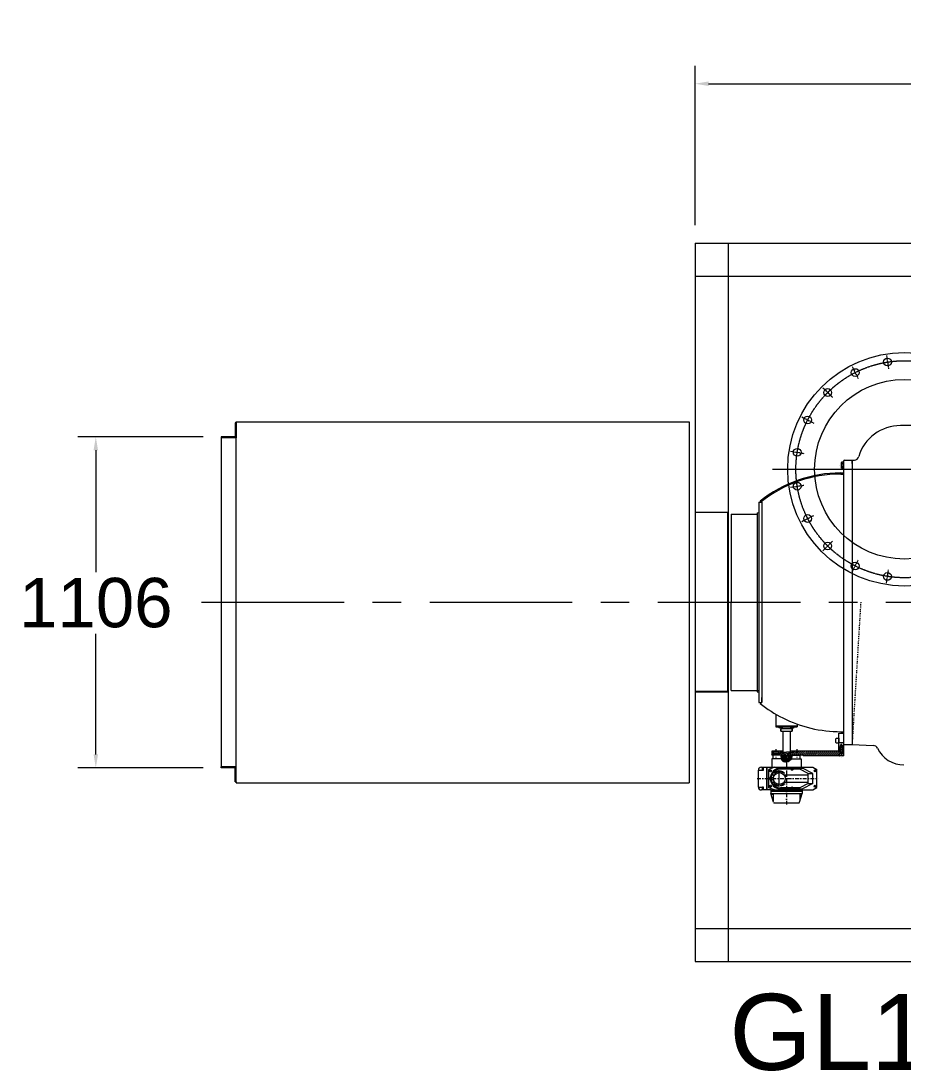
# Model space of a CAD drawing. Header units: millimetres. Extents: x 3 to 671030, y 2 to 511260.
# Drawn here: x 224091 to 298995, y 178892 to 267982 of the extents above; entities that cross this region are included whole.
import ezdxf

# ---------------------------------------------------------------- set-up
doc = ezdxf.new("R2010")
doc.units = ezdxf.units.MM
doc.header["$LTSCALE"] = 25.4
for name, pattern in [('ACAD_ISO04W100', [30, 24, -3, 0, -3]), ('CENTER', [50.8, 31.75, -6.35, 6.35, -6.35]), ('CHAIN', [0.7087, 0.4724, -0.0591, 0.1181, -0.0591]), ('DASHDOT', [25.4, 12.7, -6.35, 0, -6.35]), ('EB_DASH', [6, 3, -3])]:
    doc.linetypes.add(name, pattern=pattern)
doc.layers.get('Defpoints').update_dxf_attribs({"lineweight": 5})
for name, color, linetype, lineweight in [('CAXA1', 5, 'CENTER', 5), ('CAXA虚线层', 96, 'EB_DASH', 5), ('EB0_1', 7, 'Continuous', 5), ('白色粗实线', 7, 'Continuous', 5), ('细实线层', 7, 'Continuous', 5)]:
    doc.layers.add(name, color=color, linetype=linetype, lineweight=lineweight)
doc.styles.add('Roman', font='arial.ttf')
doc.styles.get("Standard").update_dxf_attribs({"font": 'arial.ttf'})
doc.dimstyles.new('ISO-25', dxfattribs={"dimscale": 30, "dimtxt": 38.1, "dimasz": 38.1, "dimexe": 50.8, "dimexo": 50.8, "dimgap": 15.875, "dimtad": 1, "dimtih": 1, "dimtoh": 1, "dimdec": 1, "dimlfac": 0.03937, "dimdsep": 46, "dimtxsty": 'Standard', "dimcen": 63.5, "dimclrd": 7, "dimclre": 7, "dimclrt": 7, "dimadec": 0, "dimazin": 0, "dimtfac": 1, "dimtdec": 1, "dimtmove": 0, "dimatfit": 3, "dimfxl": 25.4, "dimlwd": 5, "dimlwe": 5, "dimarcsym": 0})

# ---------------------------------------------------------------- blocks, each defined once
blk = doc.blocks.new('*D29')
at = {"color": 7, "linetype": 'Continuous', "lineweight": 5, "transparency": 16777216}
for p, q in [((239545, 232705), (228913, 232705)), ((230437, 231562), (230437, 221224)), ((230437, 205756), (230437, 215992)), ((239545, 204613), (228913, 204613))]:
    blk.add_line(p, q, dxfattribs=at)
at = {"color": 7, "transparency": 16777216}
for points in [[(230247, 231562), (230628, 231562), (230437, 232705)], [(230247, 205756), (230628, 205756), (230437, 204613)]]:
    blk.add_solid(points, dxfattribs=at)
at = {"layer": 'Defpoints', "color": 0, "transparency": 16777216}
for p in [(241069, 232705), (230437, 204613), (241069, 204613)]:
    blk.add_point(p, dxfattribs=at)
at = {"color": 7, "lineweight": 5, "transparency": 16777216, "insert": (230437, 218608), "char_height": 4191, "attachment_point": 5, "style": 'Roman'}
blk.add_mtext('1106', dxfattribs=at)
blk = doc.blocks.new('*D46')
at = {"color": 7, "linetype": 'Continuous', "lineweight": 5, "transparency": 16777216}
for p, q in [((281278, 250663), (281278, 264184)), ((403198, 250663), (403198, 264184)), ((282421, 262660), (402055, 262660))]:
    blk.add_line(p, q, dxfattribs=at)
at = {"color": 7, "transparency": 16777216}
for points in [[(282421, 262851), (282421, 262470), (281278, 262660)], [(402055, 262851), (402055, 262470), (403198, 262660)]]:
    blk.add_solid(points, dxfattribs=at)
at = {"layer": 'Defpoints', "color": 0, "transparency": 16777216}
for p in [(403198, 262660), (281278, 249139), (403198, 249139)]:
    blk.add_point(p, dxfattribs=at)
at = {"color": 7, "lineweight": 5, "transparency": 16777216, "insert": (342238, 265232), "char_height": 4191, "attachment_point": 5, "style": 'Roman'}
blk.add_mtext('D', dxfattribs=at)

msp = doc.modelspace()

# ---------------------------------------------------------------- hatches: boundary and pattern name
at = {"lineweight": 5}
h = msp.add_hatch(dxfattribs=at)
h.set_pattern_fill('ANSI31', scale=38.1, angle=90, style=0)
h.set_pattern_definition([(45, (1291205.04, -3219.37), (85.53694, -85.53694), [])])
h.paths.add_polyline_path([(293851.32, 205832.04), (293864.02, 205832.04), (293864.02, 205628.84), (293851.32, 205628.84)], flags=16)
h.paths.add_polyline_path([(293483.02, 205832.04), (293495.72, 205832.04), (293495.72, 205628.84), (293483.02, 205628.84)], flags=16)
h.paths.add_polyline_path([(288250.62, 205832.04), (288314.12, 205832.04), (288314.12, 206035.24), (288669.72, 206035.24), (288669.72, 205679.64), (288250.62, 205679.64)])
h.paths.add_polyline_path([(289914.32, 206035.24), (293559.22, 206035.24), (293559.22, 205832.04), (293483.02, 205832.04), (293483.02, 205628.84), (290447.72, 205628.84), (290447.72, 205679.64), (289914.32, 205679.64)])
h.paths.add_polyline_path([(289380.92, 206035.24), (289914.32, 206035.24), (289914.32, 205679.64), (289380.92, 205679.64)])
h.paths.add_polyline_path([(293787.82, 206035.24), (293876.72, 206035.24), (293876.72, 205628.84), (293864.02, 205628.84), (293864.02, 205832.04), (293787.82, 205832.04)])
h.paths.add_polyline_path([(287780.72, 205679.64), (287780.72, 206035.24), (287958.52, 206035.24), (287958.52, 205832.04), (288022.02, 205832.04), (288022.02, 205679.64)])
at = {"lineweight": 5, "ltscale": 2}
h = msp.add_hatch(dxfattribs=at)
h.set_pattern_fill('ANSI31', scale=25.4, angle=90, style=0)
h.set_pattern_definition([(135, (-4410106.21, 1945943.74), (-57.0246264, -57.0246264), [])])
edge = h.paths.add_edge_path()
edge.add_line((289203.13, 205679.64), (289472.72, 205679.64))
edge.add_spline(control_points=[(289472.73, 205679.63), (289522.62, 205582.33), (289354.39, 205166.81), (289108.36, 205097.99), (289025.32, 205095.9)], knot_values=[3.63089572, 3.63089572, 3.63089572, 3.63089572, 20.67694733, 29.39845866, 29.39845866, 29.39845866, 29.39845866], degree=3, periodic=0)
edge.add_line((289025.32, 205095.9), (289025.32, 205197.03))
edge.add_line((289025.32, 205197.03), (289203.13, 205197.03))
edge.add_line((289203.13, 205197.03), (289203.13, 205679.64))
edge = h.paths.add_edge_path()
edge.add_line((288847.53, 205374.84), (288847.53, 205197.03))
edge.add_line((288847.53, 205197.03), (289025.32, 205197.03))
edge.add_line((289025.32, 205197.03), (289025.32, 205095.9))
edge.add_spline(control_points=[(289025.32, 205095.9), (288959.64, 205094.24), (288820.71, 205118.85), (288624.3, 205190.48), (288569.69, 205542.36), (288554.08, 205679.63)], knot_values=[29.39845866, 29.39845866, 29.39845866, 29.39845866, 36.29649367, 44.02063396, 53.74173485, 53.74173485, 53.74173485, 53.74173485], degree=3, periodic=0)
edge.add_line((288554.08, 205679.64), (288833.61, 205679.64))
edge.add_line((288833.61, 205679.64), (288847.52, 205679.64))
edge.add_line((288847.52, 205679.64), (288847.52, 205374.84))
edge.add_line((288847.52, 205374.84), (288847.53, 205374.84))

# ---------------------------------------------------------------- linework, layer by layer
at = {"color": 7, "lineweight": 5}
for p, q in [((281278.32, 249139.04), (281278.32, 188179.04)), ((281278.32, 249139.04), (403198.32, 249139.04)), ((284072.32, 249139.04), (284072.32, 188179.04)), ((281278.32, 246345.04), (403198.32, 246345.04)), ((242262.65, 233899.04), (242262.65, 232705.24)), ((242338.85, 233899.04), (242262.65, 233899.04)), ((242338.85, 233975.24), (280692.85, 233975.24)), ((242338.85, 233899.04), (242338.85, 233975.24)), ((242338.85, 203342.84), (242338.85, 233975.24)), ((242338.85, 233899.04), (242338.85, 232629.04)), ((280687.77, 233975.24), (280763.97, 233975.24)), ((280769.01, 233975.24), (280768.92, 226279.52)), ((242262.65, 232705.24), (241068.85, 232705.24)), ((241068.85, 232705.24), (241068.85, 232629.04)), ((242338.85, 232629.04), (241068.85, 232629.04)), ((241068.85, 232629.04), (241068.85, 204689.04)), ((293559.21, 230292.24), (293559.22, 230292.24)), ((293705.71, 230544.34), (293686.21, 230510.56)), ((293686.21, 230073.92), (293686.21, 230510.56)), ((293705.71, 230040.15), (293686.21, 230073.92)), ((293876.71, 230544.34), (293705.71, 230544.34)), ((293876.71, 230418.29), (293705.71, 230418.29)), ((293876.71, 230166.19), (293705.71, 230166.19)), ((293876.71, 230040.15), (293705.71, 230040.15)), ((293876.71, 230647.84), (293876.72, 206797.24)), ((293876.71, 230040.15), (293876.71, 230544.34)), ((293876.71, 230292.24), (293876.71, 230292.24)), ((293876.71, 230292.24), (293876.71, 230292.24)), ((293876.71, 230292.24), (293876.71, 230292.24)), ((293876.71, 230292.24), (293876.71, 230292.24)), ((293876.71, 230292.24), (293876.71, 230292.24)), ((293876.71, 230292.24), (293876.71, 230292.24)), ((293952.91, 230724.04), (294587.91, 230724.04)), ((294587.91, 230724.04), (294587.86, 206594.04)), ((294587.91, 230724.04), (294782.04, 230732.52)), ((294587.91, 230444.64), (294587.91, 230724.04)), ((293631.81, 229634.93), (293876.72, 229634.93)), ((293631.81, 229533.33), (293876.72, 229533.33)), ((293876.72, 229533.33), (293876.72, 229634.93)), ((293876.72, 229533.33), (293876.72, 229634.93)), ((286857.4, 227168.04), (286794.03, 227247.45)), ((286688.52, 227168.04), (286688.52, 210150.04)), ((286688.52, 227168.04), (286942.52, 227168.04)), ((286942.52, 227168.04), (286942.52, 210150.04)), ((280768.92, 226279.52), (280769.05, 203342.84)), ((284056.58, 226278.86), (281262.45, 226279.52)), ((284056.58, 211039.04), (284056.58, 226279.04)), ((284326.32, 226152.04), (284326.32, 218659.04)), ((284326.32, 226152.04), (286536.12, 226152.04)), ((286536.12, 226253.64), (286688.52, 226273.71)), ((286536.12, 226253.64), (286536.12, 211064.44)), ((284326.32, 211166.04), (284326.32, 218659.04)), ((284326.32, 211166.04), (286688.52, 211166.04)), ((281262.53, 211115.59), (284056.58, 211115.59)), ((284056.58, 211039.04), (281262.53, 211039.7)), ((286536.12, 211064.44), (286688.52, 211044.38)), ((286942.52, 210353.24), (286942.52, 210581.84)), ((286942.52, 210353.24), (286942.52, 210581.84)), ((286942.52, 210150.04), (286942.52, 210581.84)), ((286688.52, 210150.04), (286942.52, 210150.04)), ((286857.4, 210150.04), (286794.02, 210070.63)), ((288110.92, 209171.23), (288110.92, 208130.74)), ((288383.96, 208029.14), (288707.81, 208029.14)), ((288542.71, 207952.94), (288383.96, 208029.14)), ((288542.71, 207952.94), (288542.71, 207724.34)), ((288542.71, 207952.94), (289507.92, 207952.94)), ((288542.71, 207724.34), (289507.92, 207724.34)), ((288707.53, 208079.94), (288707.53, 208029.14)), ((288707.82, 207724.34), (288707.82, 205933.64)), ((289342.82, 208079.94), (289342.82, 208029.14)), ((289342.82, 208029.14), (289666.67, 208029.14)), ((289342.82, 207724.34), (289342.82, 205933.64)), ((289507.92, 207952.94), (289666.67, 208029.14)), ((289507.92, 207952.94), (289507.92, 207724.34)), ((289939.72, 208322.17), (289939.72, 208130.74)), ((293631.81, 207683.15), (293876.72, 207683.15)), ((293876.72, 207784.75), (293876.72, 207683.15)), ((293216.32, 206761.68), (293216.32, 207086.8)), ((293256.96, 207127.44), (293470.32, 207127.44)), ((293470.32, 206721.04), (293256.96, 206721.04)), ((293470.32, 206035.24), (293470.32, 207559.24)), ((293470.32, 207559.24), (293876.72, 207559.24)), ((293470.32, 207127.44), (293470.32, 206721.04)), ((293470.32, 206771.84), (293876.72, 206771.84)), ((293876.71, 206670.24), (293876.71, 206797.24)), ((293876.72, 206797.24), (293876.72, 206035.24)), ((288707.82, 206035.24), (287780.72, 206035.24)), ((287780.72, 206035.24), (287780.72, 205679.64)), ((287958.52, 205832.04), (287958.52, 206035.24)), ((288314.12, 205832.04), (287958.52, 205832.04)), ((287971.22, 205832.04), (287971.22, 206002.73)), ((288003.73, 206035.24), (288268.91, 206035.24)), ((288022.02, 205679.64), (288022.02, 205832.04)), ((288034.72, 205832.04), (288034.72, 205679.64)), ((288237.92, 205679.64), (288237.92, 205832.04)), ((288250.62, 205679.64), (288250.62, 205832.04)), ((288301.42, 206002.73), (288301.42, 205832.04)), ((288314.12, 206035.24), (288314.12, 205832.04)), ((288669.72, 205679.64), (288669.72, 206035.24)), ((288707.82, 205933.64), (289025.32, 205933.64)), ((288784.03, 205806.64), (288784.03, 205895.54)), ((288784.03, 205806.64), (289025.32, 205806.64)), ((289342.84, 205933.64), (289025.34, 205933.64)), ((289266.63, 205806.64), (289025.34, 205806.64)), ((289266.63, 205806.64), (289266.63, 205895.54)), ((293571.92, 206035.24), (289342.82, 206035.24)), ((289380.92, 205679.64), (289380.92, 206035.24)), ((293495.72, 205832.04), (293851.32, 205832.04)), ((293495.72, 205832.04), (293495.72, 205628.84)), ((293508.42, 205661.35), (293508.42, 205832.04)), ((293559.22, 206035.24), (293559.22, 205832.04)), ((293775.12, 206416.24), (293571.92, 206416.24)), ((293592.24, 206340.04), (293571.92, 206319.72)), ((293571.92, 206319.72), (293571.92, 205832.04)), ((293775.12, 206319.72), (293571.92, 206319.72)), ((293571.92, 206319.72), (293571.92, 206319.72)), ((293592.24, 206543.24), (293673.52, 206590.17)), ((293754.8, 206543.24), (293592.24, 206543.24)), ((293592.24, 206543.24), (293592.24, 206340.04)), ((293754.8, 206340.04), (293592.24, 206340.04)), ((293754.8, 206543.24), (293673.52, 206590.17)), ((293754.8, 206543.24), (293754.8, 206340.04)), ((293754.8, 206340.04), (293775.12, 206319.72)), ((293775.12, 205832.04), (293775.12, 206319.72)), ((293876.72, 206035.24), (293775.12, 206035.24)), ((293787.82, 206035.24), (293787.82, 205832.04)), ((293838.62, 205832.04), (293838.62, 205661.35)), ((293851.32, 205832.04), (293851.32, 205628.84)), ((293876.72, 206035.24), (293876.72, 205628.84)), ((293952.91, 206594.04), (294587.91, 206594.04)), ((294587.91, 206594.04), (296390.35, 206515.35)), ((287774.37, 205374.84), (287774.37, 204671.26)), ((288607.75, 205374.84), (287774.37, 205374.84)), ((288847.53, 205679.64), (287780.72, 205679.64)), ((288833.61, 205679.64), (287882.32, 205679.64)), ((287882.32, 205679.64), (287882.32, 205374.84)), ((288847.07, 205324.04), (288847.53, 205324.04)), ((288847.07, 205273.24), (288847.53, 205273.24)), ((288847.53, 205298.64), (288847.53, 205768.54)), ((288847.53, 205197.03), (288847.53, 205679.64)), ((288847.53, 205298.64), (288872.93, 205273.24)), ((288847.53, 205197.03), (289203.13, 205197.03)), ((289177.73, 205273.24), (288872.93, 205273.24)), ((289203.13, 205298.64), (289177.73, 205273.24)), ((289203.13, 205298.64), (289203.13, 205768.54)), ((290447.72, 205679.64), (289203.13, 205679.64)), ((289203.13, 205679.64), (290168.32, 205679.64)), ((289203.13, 205197.03), (289203.13, 205679.64)), ((289411.27, 205374.84), (290276.27, 205374.84)), ((290168.32, 205679.64), (290168.32, 205374.84)), ((290276.27, 205374.84), (290276.27, 204671.26)), ((290447.72, 205679.64), (290447.72, 205628.84)), ((293876.72, 205628.84), (290447.72, 205628.84)), ((293806.11, 205628.84), (293540.93, 205628.84)), ((242338.85, 204689.04), (241068.85, 204689.04)), ((241068.85, 204612.84), (241068.85, 204689.04)), ((242262.65, 204612.84), (241068.85, 204612.84)), ((242262.65, 203419.04), (242262.65, 204612.84)), ((242338.85, 203419.04), (242338.85, 204689.04)), ((286646.61, 204424.88), (287065.71, 204424.88)), ((286646.61, 202987.24), (286646.61, 204424.88)), ((286892.99, 204671.26), (288255.7, 204671.26)), ((287065.71, 204649.67), (286989.51, 204649.67)), ((286989.51, 204446.47), (286989.51, 204649.67)), ((287065.71, 204446.47), (286989.51, 204446.47)), ((287065.71, 204424.88), (287065.71, 204671.26)), ((287357.81, 202740.86), (287357.81, 204671.26)), ((287383.21, 202740.86), (287383.21, 204671.26)), ((288005.51, 204671.26), (287535.61, 204480.76)), ((287535.61, 202931.36), (287535.61, 204480.76)), ((287619.43, 204376.62), (287657.53, 204376.62)), ((287619.43, 204351.22), (287619.43, 204376.62)), ((287657.53, 204351.22), (287619.43, 204351.22)), ((287657.53, 204376.62), (287657.53, 204414.72)), ((287682.93, 204414.72), (287657.53, 204414.72)), ((287657.53, 204313.12), (287657.53, 204351.22)), ((287682.93, 204313.12), (287657.53, 204313.12)), ((287682.93, 204414.72), (287682.93, 204376.62)), ((287682.93, 204376.62), (287721.03, 204376.62)), ((287682.93, 204351.22), (287682.93, 204313.12)), ((287721.03, 204351.22), (287682.93, 204351.22)), ((287721.03, 204376.62), (287721.03, 204351.22)), ((288029.04, 204243.08), (287986.86, 204133.43)), ((288094.99, 204152.9), (287986.86, 204133.43)), ((288045.74, 204220.11), (288029.04, 204243.08)), ((288078.01, 204175.73), (288094.99, 204152.9)), ((288255.7, 204671.26), (291251.63, 204671.26)), ((288372.41, 204339.9), (288372.41, 204284.85)), ((288419.53, 203033), (288419.53, 204414.39)), ((288528.75, 204584.9), (289374.1, 204584.9)), ((289385.6, 204504.92), (288528.75, 204504.89)), ((288545.63, 204329.01), (288545.63, 204272.91)), ((288853.04, 204170.86), (288817.16, 204129.27)), ((289448.23, 204574.74), (289486.33, 204574.74)), ((289448.23, 204549.34), (289448.23, 204574.74)), ((289486.33, 204549.34), (289448.23, 204549.34)), ((289486.33, 204574.74), (289486.33, 204612.84)), ((289511.73, 204612.84), (289486.33, 204612.84)), ((289486.33, 204511.24), (289486.33, 204549.34)), ((289511.73, 204511.24), (289486.33, 204511.24)), ((289511.73, 204612.84), (289511.73, 204574.74)), ((289511.73, 204574.74), (289549.83, 204574.74)), ((289511.73, 204549.34), (289511.73, 204511.24)), ((289549.83, 204549.34), (289511.73, 204549.34)), ((289549.83, 204574.74), (289549.83, 204549.34)), ((290151.81, 204504.95), (289612.46, 204504.93)), ((289623.95, 204584.9), (290380.41, 204584.9)), ((290875.71, 204125.16), (290151.81, 204504.95)), ((291256.71, 204125.16), (290380.41, 204584.9)), ((290875.71, 203286.96), (290875.71, 204125.16)), ((290875.71, 204125.16), (291256.71, 204125.16)), ((291251.63, 204671.26), (291599.61, 204468.06)), ((291256.71, 203286.96), (291256.71, 204125.16)), ((291414.19, 204376.62), (291452.29, 204376.62)), ((291414.19, 204351.22), (291414.19, 204376.62)), ((291452.29, 204351.22), (291414.19, 204351.22)), ((291452.29, 204376.62), (291452.29, 204414.72)), ((291477.69, 204414.72), (291452.29, 204414.72)), ((291452.29, 204313.12), (291452.29, 204351.22)), ((291477.69, 204313.12), (291452.29, 204313.12)), ((291477.69, 204414.72), (291477.69, 204376.62)), ((291477.69, 204376.62), (291515.79, 204376.62)), ((291477.69, 204351.22), (291477.69, 204313.12)), ((291515.79, 204351.22), (291477.69, 204351.22)), ((291515.79, 204376.62), (291515.79, 204351.22)), ((291599.61, 202944.06), (291599.61, 204468.06)), ((242338.85, 203419.04), (242262.65, 203419.04)), ((242338.85, 203419.04), (242338.85, 203342.84)), ((242338.85, 203342.84), (280692.85, 203342.84)), ((280692.85, 203342.84), (280769.05, 203342.84)), ((287605.29, 203718.76), (287643.39, 203718.76)), ((287605.29, 203693.36), (287605.29, 203718.76)), ((287643.39, 203693.36), (287605.29, 203693.36)), ((287643.39, 203718.76), (287643.39, 203756.86)), ((287668.79, 203756.86), (287643.39, 203756.86)), ((287643.39, 203655.26), (287643.39, 203693.36)), ((287668.79, 203655.26), (287643.39, 203655.26)), ((287653.91, 203789.85), (287926.21, 203789.85)), ((287653.91, 203622.27), (287926.21, 203622.27)), ((287668.79, 203756.86), (287668.79, 203718.76)), ((287668.79, 203718.76), (287706.89, 203718.76)), ((287668.79, 203693.36), (287668.79, 203655.26)), ((287706.89, 203693.36), (287668.79, 203693.36)), ((287706.89, 203718.76), (287706.89, 203693.36)), ((287790.35, 204010.86), (288022.69, 204010.86)), ((287790.35, 203401.26), (288022.69, 203401.26)), ((288029.04, 203169.05), (287986.86, 203278.7)), ((288094.99, 203259.22), (287986.86, 203278.7)), ((288045.74, 203192.01), (288029.04, 203169.05)), ((288078.01, 203236.4), (288094.99, 203259.22)), ((288372.41, 203072.23), (288372.41, 203127.27)), ((288545.63, 203083.11), (288545.63, 203139.21)), ((288816.36, 204010.86), (290875.71, 204010.86)), ((288816.36, 203401.26), (290875.71, 203401.26)), ((288853.04, 203241.27), (288817.16, 203282.85)), ((290875.71, 203286.96), (290151.81, 202907.18)), ((291256.71, 203286.96), (290380.41, 202827.22)), ((290875.71, 203286.96), (291256.71, 203286.96)), ((286646.61, 202987.24), (287065.71, 202987.24)), ((287688.01, 202740.86), (286892.99, 202740.86)), ((287065.71, 202965.65), (286989.51, 202965.65)), ((286989.51, 202762.45), (286989.51, 202965.65)), ((287065.71, 202762.45), (286989.51, 202762.45)), ((287065.71, 202740.86), (287065.71, 202987.24)), ((288005.51, 202740.86), (287535.61, 202931.36)), ((287619.43, 203060.9), (287657.53, 203060.9)), ((287619.43, 203035.5), (287619.43, 203060.9)), ((287657.53, 203035.5), (287619.43, 203035.5)), ((287657.53, 203060.9), (287657.53, 203099)), ((287682.93, 203099), (287657.53, 203099)), ((287657.53, 202997.4), (287657.53, 203035.5)), ((287682.93, 202997.4), (287657.53, 202997.4)), ((287682.93, 203099), (287682.93, 203060.9)), ((287682.93, 203060.9), (287721.03, 203060.9)), ((287682.93, 203035.5), (287682.93, 202997.4)), ((287721.03, 203035.5), (287682.93, 203035.5)), ((287688.01, 202740.86), (287688.01, 202446.22)), ((287688.01, 202740.86), (290362.63, 202740.86)), ((287688.01, 202649.42), (290362.63, 202649.42)), ((287688.01, 202624.02), (290362.63, 202624.02)), ((287688.01, 202446.22), (290362.63, 202446.22)), ((287923.29, 201706.76), (287688.01, 202446.22)), ((287721.03, 203060.9), (287721.03, 203035.5)), ((287726.5, 202446.22), (287726.5, 202370.02)), ((287726.5, 202370.02), (287876.01, 202370.02)), ((287876.01, 202446.22), (287876.01, 202370.02)), ((287891.21, 202446.22), (287891.21, 201807.59)), ((289385.6, 202907.2), (288528.75, 202907.23)), ((288528.75, 202827.22), (289374.1, 202827.22)), ((289448.23, 202862.78), (289486.33, 202862.78)), ((289448.23, 202837.38), (289448.23, 202862.78)), ((289486.33, 202837.38), (289448.23, 202837.38)), ((289486.33, 202862.78), (289486.33, 202900.88)), ((289511.73, 202900.88), (289486.33, 202900.88)), ((289486.33, 202799.28), (289486.33, 202837.38)), ((289511.73, 202799.28), (289486.33, 202799.28)), ((289511.73, 202900.88), (289511.73, 202862.78)), ((289511.73, 202862.78), (289549.83, 202862.78)), ((289511.73, 202837.38), (289511.73, 202799.28)), ((289549.83, 202837.38), (289511.73, 202837.38)), ((289549.83, 202862.78), (289549.83, 202837.38)), ((290151.81, 202907.18), (289612.46, 202907.2)), ((289623.95, 202827.22), (290380.41, 202827.22)), ((290127.34, 201706.76), (290362.63, 202446.22)), ((290159.43, 202446.22), (290159.43, 201807.59)), ((290174.62, 202446.22), (290174.62, 202370.02)), ((290324.14, 202370.02), (290174.62, 202370.02)), ((290324.14, 202446.22), (290324.14, 202370.02)), ((290362.63, 202740.86), (291251.63, 202740.86)), ((290362.63, 202740.86), (290362.63, 202446.22)), ((291251.63, 202740.86), (291599.61, 202944.06)), ((291414.19, 203035.5), (291414.19, 203060.9)), ((291414.19, 203060.9), (291452.29, 203060.9)), ((291414.19, 203048.2), (291414.19, 203035.5)), ((291452.29, 203035.5), (291414.19, 203035.5)), ((291452.29, 203060.9), (291452.29, 203099)), ((291452.29, 203099), (291477.69, 203099)), ((291452.29, 202997.4), (291452.29, 203035.5)), ((291477.69, 202997.4), (291452.29, 202997.4)), ((291464.99, 202997.4), (291477.69, 202997.4)), ((291477.69, 203099), (291477.69, 203060.9)), ((291477.69, 203060.9), (291515.79, 203060.9)), ((291477.69, 203035.5), (291477.69, 202997.4)), ((291515.79, 203035.5), (291477.69, 203035.5)), ((291515.79, 203060.9), (291515.79, 203035.5)), ((288020.11, 201635.96), (290030.53, 201635.96)), ((281278.32, 190973.04), (403198.32, 190973.04)), ((281278.32, 188179.04), (403198.32, 188179.04))]:
    msp.add_line(p, q, dxfattribs=at)
at = {"color": 7, "linetype": 'CHAIN', "lineweight": 5, "ltscale": 15}
for p, q in [((297502.39, 239612.69), (297682.7, 238474.28)), ((294591.16, 238666.77), (295114.43, 237639.8)), ((292114.72, 236867.53), (292929.73, 236052.52)), ((290315.48, 234391.1), (291342.46, 233867.82)), ((289369.57, 231479.87), (290507.98, 231299.56)), ((289369.57, 228418.82), (290507.98, 228599.13)), ((290315.48, 225507.59), (291342.46, 226030.86)), ((292114.72, 223031.15), (292929.73, 223846.16)), ((294591.16, 221231.91), (295114.43, 222258.89)), ((297502.39, 220286), (297682.7, 221424.41))]:
    msp.add_line(p, q, dxfattribs=at)
at = {"color": 7, "linetype": 'ACAD_ISO04W100', "lineweight": 5, "ltscale": 0.3}
for p, q in [((288542.71, 207724.34), (288542.71, 207952.94)), ((289507.92, 207724.34), (289507.92, 207952.94))]:
    msp.add_line(p, q, dxfattribs=at)
at = {"color": 7, "linetype": 'DASHDOT', "lineweight": 5}
for p, q in [((288136.32, 206195.38), (288136.32, 205500.11)), ((289914.32, 206195.38), (289914.32, 205500.11)), ((293673.52, 206659.39), (293673.52, 205489.24)), ((289025.32, 205679.64), (289025.32, 203560.01)), ((289025.32, 205679.64), (289025.32, 201509.47)), ((286541, 203706.06), (291708.25, 203706.06))]:
    msp.add_line(p, q, dxfattribs=at)
at = {"color": 7, "lineweight": 5}
for centre, radius in [((299032.91, 229949.34), 9906), ((297592.54, 239043.48), 330.2), ((294852.8, 238153.29), 330.2), ((299032.91, 229949.34), 7620), ((292522.23, 236460.03), 330.2), ((290828.97, 234129.46), 330.2), ((289938.77, 231389.71), 330.2), ((289938.77, 228508.97), 330.2), ((290828.97, 225769.22), 330.2), ((292522.23, 223438.66), 330.2), ((294852.8, 221745.4), 330.2), ((297592.54, 220855.2), 330.2), ((287670.23, 204363.92), 83.82), ((288419.53, 203706.06), 500.38), ((288459.02, 204306.67), 44.57), ((289499.03, 204562.04), 83.82), ((291464.99, 204363.92), 83.82), ((287656.09, 203706.06), 83.82), ((287670.23, 203048.2), 83.82), ((291464.99, 203048.2), 83.82), ((289499.03, 202850.08), 83.82)]:
    msp.add_circle(centre, radius, dxfattribs=at)
at = {"color": 7, "linetype": 'CHAIN', "lineweight": 5, "ltscale": 15}
msp.add_circle((299032.91, 229949.34), 9207.5, dxfattribs=at)
at = {"color": 7, "lineweight": 5}
for centre, radius, start, end in [((293797.81, 230481.31), 111.6, 154.3841773, 214.3842367), ((294103.35, 230292.24), 417.14, 162.4120464, 197.5879536), ((293797.81, 230103.17), 111.6, 145.6157633, 205.6158227), ((293952.91, 230647.84), 76.2, 90, 180), ((293631.81, 218649.43), 10985.5, 89.9999851, 128.4943226), ((293631.81, 218649.43), 10883.9, 89.9999968, 128.4934036), ((293631.8, 218668.65), 10985.5, 231.5056774, 243.3700496), ((293631.8, 218668.65), 10985.5, 243.3700496, 270.0000149), ((293256.96, 207086.8), 40.64, 90, 180), ((293256.96, 206761.68), 40.64, 180, 270), ((288003.73, 206002.73), 32.51, 90, 180), ((288268.91, 206002.73), 32.51, 0, 90), ((288745.93, 205895.54), 38.1, 359.9999157, 89.9999157), ((288809.43, 205768.54), 38.1, 0, 89.9999157), ((289241.23, 205768.54), 38.1, 90.0000843, 180), ((289304.73, 205895.54), 38.1, 90.0000843, 180.0000843), ((293952.91, 206670.24), 76.2, 180, 270), ((296372.62, 206109.33), 406.4, 25.6558148, 87.5), ((298994.66, 207368.74), 2502.41, 205.6558148, 270.0000334), ((293540.93, 205661.35), 32.51, 180, 270), ((293806.11, 205661.35), 32.51, 270, 0), ((286892.99, 204424.88), 246.38, 90, 180), ((288528.75, 203706.06), 878.84, 90, 174.5289181), ((288528.75, 203706.06), 798.83, 90, 173.9790073), ((288419.53, 203706.06), 635.58, 94.2516096, 126.0227023), ((288419.53, 203706.06), 580.71, 94.6542465, 126.0227023), ((288419.53, 203706.06), 635.58, 46.9945862, 78.5564195), ((288419.53, 203706.06), 580.71, 46.7849464, 77.4581571), ((289499.03, 204562.04), 127, 169.6302402, 10.3697598), ((288528.75, 203706.06), 878.84, 185.4710819, 270), ((288528.75, 203706.06), 798.83, 186.0209927, 270), ((288419.53, 203706.06), 635.58, 233.9772977, 265.7483904), ((288419.53, 203706.06), 580.71, 233.9772977, 265.3457535), ((288419.53, 203706.06), 580.71, 282.5418429, 313.2150536), ((288419.53, 203706.06), 635.58, 281.4435805, 313.0054138), ((286892.99, 202987.24), 246.38, 180, 270), ((289499.03, 202850.08), 127, 349.6302402, 190.3697598), ((288020.11, 201737.56), 101.6, 197.6501242, 270), ((290030.53, 201737.56), 101.6, 270, 342.3498758)]:
    msp.add_arc(centre, radius, start, end, dxfattribs=at)
msp.add_open_spline([(289472.73, 205679.63), (289522.62, 205582.33), (289309.36, 205055.58), (288891.07, 205093.18), (288624.3, 205190.48), (288569.69, 205542.36), (288554.08, 205679.63)], degree=3, knots=[3.63089572, 3.63089572, 3.63089572, 3.63089572, 20.67694733, 36.29649367, 44.02063396, 53.74173485, 53.74173485, 53.74173485, 53.74173485], dxfattribs=at)
at = {"layer": 'CAXA1', "linetype": 'CENTER', "lineweight": 5, "ltscale": 15}
for p, q in [((287833.26, 229949.34), (310232.57, 229949.34)), ((239403.43, 218659.04), (331956.18, 218659.04))]:
    msp.add_line(p, q, dxfattribs=at)
at = {"layer": 'CAXA虚线层', "color": 7, "linetype": 'EB_DASH', "lineweight": 5}
msp.add_line((295325.27, 218683.95), (294587.94, 206628.73), dxfattribs=at)
at = {"layer": 'EB0_1', "color": 7, "linetype": 'Continuous', "lineweight": 5}
for p, q in [((300023.48, 233657.74), (298702.53, 233657.74)), ((289939.72, 208156.14), (288110.92, 208156.14)), ((288110.92, 208130.74), (288110.92, 208079.94)), ((288110.92, 208079.94), (289939.72, 208079.94)), ((289939.72, 208130.74), (289939.72, 208079.94))]:
    msp.add_line(p, q, dxfattribs=at)
msp.add_arc((298702.53, 229949.34), 3708.4, 89.9999946, 163.2023945, dxfattribs=at)
at = {"layer": 'EB0_1', "color": 7, "lineweight": 5}
msp.add_arc((294763.3, 231138.49), 406.4, 272.6433376, 343.2023895, dxfattribs=at)
at = {"layer": '白色粗实线', "color": 7, "lineweight": 5}
for p, q in [((293571.92, 206319.72), (293571.92, 206416.24)), ((293571.92, 205876.49), (293592.24, 205895.54)), ((293775.12, 205895.54), (293571.92, 205895.54)), ((293592.24, 205895.54), (293592.24, 206340.04)), ((293754.8, 205895.54), (293754.8, 206340.04)), ((293754.8, 205895.54), (293775.12, 205876.49)), ((293775.12, 206319.72), (293775.12, 206416.24)), ((288055.04, 205768.54), (288034.72, 205787.59)), ((288034.72, 205768.54), (288237.92, 205768.54)), ((288055.04, 205768.54), (288055.04, 205679.64)), ((288237.92, 205787.59), (288217.6, 205768.54)), ((288217.6, 205768.54), (288217.6, 205679.64))]:
    msp.add_line(p, q, dxfattribs=at)
at = {"layer": '细实线层', "color": 7, "lineweight": 5}
for p, q in [((288847.53, 205298.64), (288881.63, 205298.64)), ((288881.63, 205768.54), (288881.63, 205298.64)), ((288881.63, 205298.64), (288907.03, 205273.24)), ((288892.79, 205795.48), (289143.63, 205273.24)), ((288907.03, 205273.24), (289157.87, 205795.48)), ((289169.03, 205298.64), (289143.63, 205273.24)), ((289169.03, 205768.54), (289169.03, 205298.64)), ((289203.13, 205298.64), (289169.03, 205298.64))]:
    msp.add_line(p, q, dxfattribs=at)
for centre, start, end in [((288919.73, 205768.54), 89.9999157, 180), ((289130.93, 205768.54), 0, 90.0000843)]:
    msp.add_arc(centre, 38.1, start, end, dxfattribs=at)

# ---------------------------------------------------------------- texts
at = {"color": 7, "linetype": 'Continuous', "lineweight": 5, "insert": (284178.96, 185435.47), "char_height": 6451.6, "attachment_point": 1, "style": 'Roman'}
msp.add_mtext_dynamic_manual_height_columns('GL10-WX-02', width=82403.9018, gutter_width=25.4, heights=[0], dxfattribs=at)

# ---------------------------------------------------------------- dimensions: what is measured, and where the dimension line sits
at = {"color": 7, "lineweight": 5}
dim = msp.add_linear_dim(base=(403198.32, 262660.31), p1=(281278.32, 249139.04), p2=(403198.32, 249139.04), text='D', dimstyle='ISO-25', override={"dimscale": 30, "dimtxt": 139.7, "dimpost": '\\X', "dimtxsty": 'Roman', "dimtmove": 1}, dxfattribs=at)
dim.commit()
dim.dimension.update_dxf_attribs({"geometry": '*D46', "text_midpoint": (342238.32, 262660.31), "dimtype": 160})
dim = msp.add_linear_dim(base=(230437.46, 204612.84), p1=(241068.85, 232705.24), p2=(241068.85, 204612.84), angle=90, dimstyle='ISO-25', override={"dimscale": 30, "dimtxt": 139.7, "dimpost": '\\X', "dimtxsty": 'Roman', "dimtmove": 1}, dxfattribs=at)
dim.commit()
dim.dimension.update_dxf_attribs({"geometry": '*D29', "text_midpoint": (230437.46, 218608.39), "dimtype": 160})

doc.saveas('drawing.dxf')
